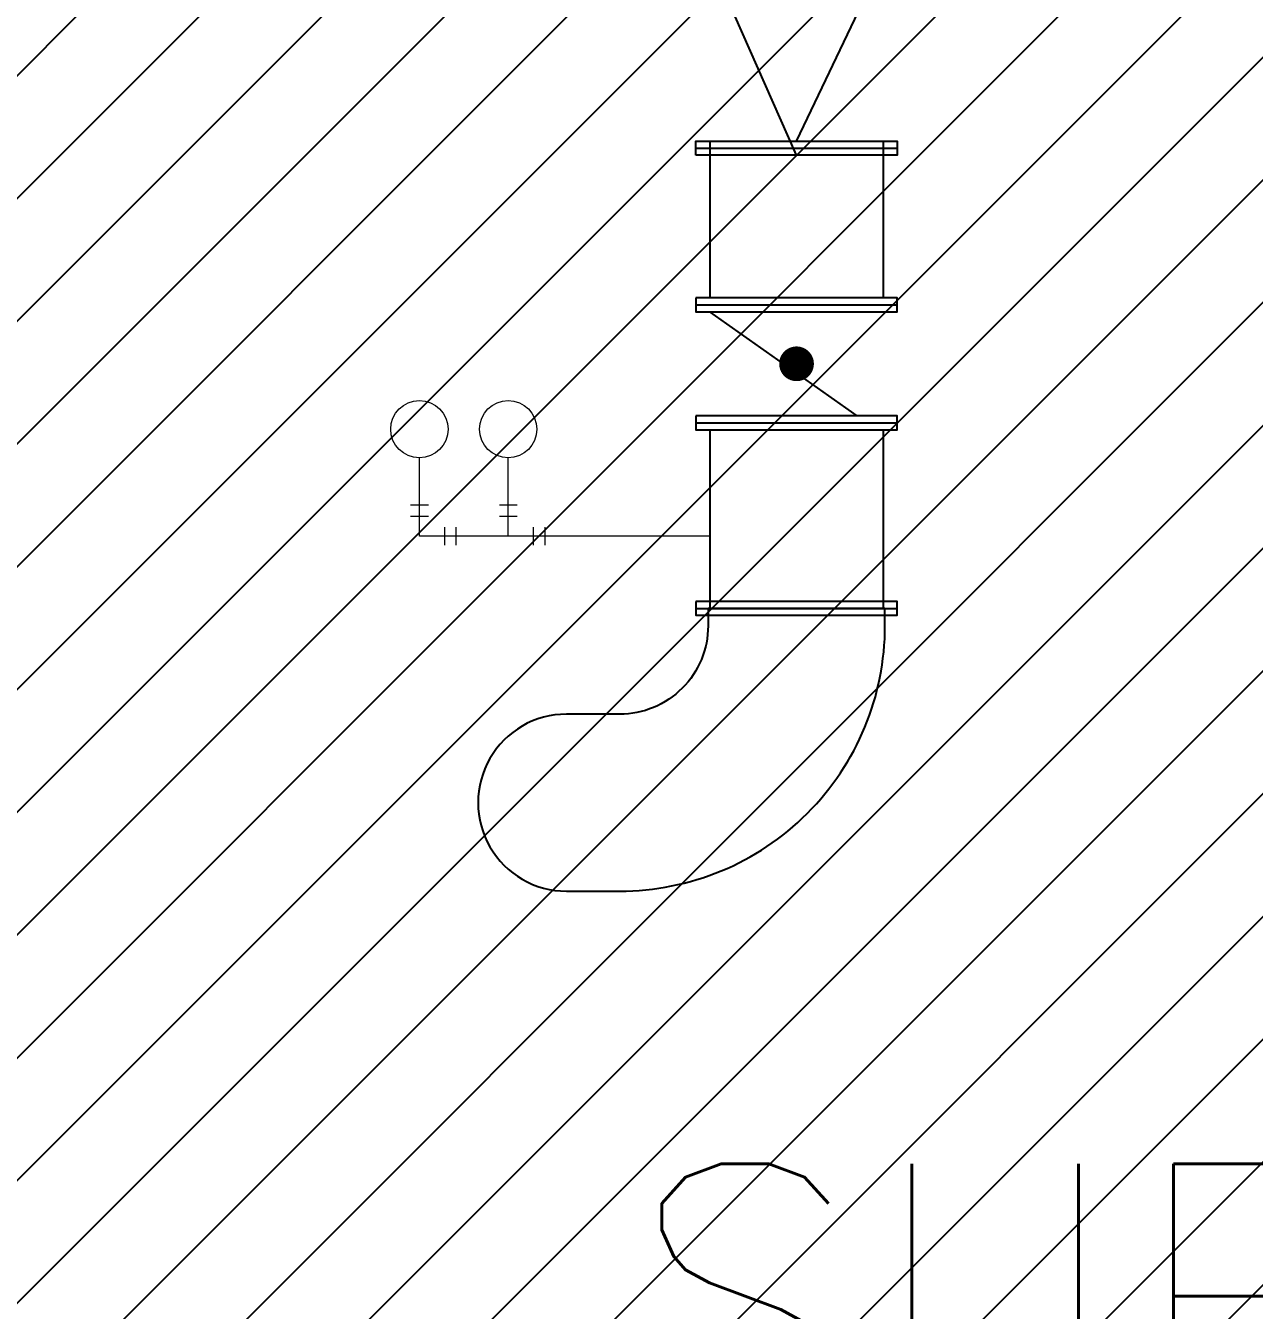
# Model space of a CAD drawing. Header units: inches. Extents: x 65856 to 131389, y 84027 to 134980.
# Drawn here: x 116746 to 120285, y 100333 to 104033 of the extents above; entities that cross this region are included whole.
import ezdxf

# ---------------------------------------------------------------- set-up
doc = ezdxf.new("R2010")
doc.units = ezdxf.units.IN
doc.header["$MEASUREMENT"] = 0
doc.linetypes.add('CENTER', pattern=[2, 1.25, -0.25, 0.25, -0.25])
doc.layers.add('DIM', color=251, linetype='Continuous', lineweight=0)
doc.layers.add('M-HVAC-EQPM-NEW', color=5, linetype='Continuous')
doc.layers.add('M-X-BKGD', color=8, linetype='Continuous')
doc.styles.add('SIMPLEX', font='simplex.shx')

# ---------------------------------------------------------------- blocks, each defined once
blk = doc.blocks.new('PT-PA')
at = {"layer": 'DIM', "color": 2}
for p, q in [((175464.7, 21566.2), (175464.7, 20729.8)), ((175490.3, 21091.7), (175439.1, 21091.7)), ((175490.3, 21058.6), (175439.1, 21058.6)), ((175464.7, 20985.6), (175239.3, 20985.6)), ((175375.4, 21011.8), (175375.4, 20960.5)), ((175408.5, 21011.8), (175408.5, 20960.5)), ((175490.3, 20835.9), (175439.1, 20835.9)), ((175490.3, 20802.8), (175439.1, 20802.8)), ((175375.4, 20755.9), (175375.4, 20704.7)), ((175408.5, 20755.9), (175408.5, 20704.7)), ((175464.7, 20729.8), (175239.3, 20729.8))]:
    blk.add_line(p, q, dxfattribs=at)
for centre in [(175156.7, 20985.6), (175156.7, 20729.8)]:
    blk.add_circle(centre, 82.6, dxfattribs=at)

msp = doc.modelspace()

# ---------------------------------------------------------------- hatches: boundary and pattern name
at = {"layer": 'M-HVAC-EQPM-NEW'}
h = msp.add_hatch(dxfattribs=at)
h.set_pattern_fill('ANSI31', color=8, scale=2000)
h.set_pattern_definition([(45, (-70994.24, -96907.33), (-176.7767, 176.7767), [])])
h.paths.add_polyline_path([(113332, 112105.4), (128502.5, 112216.3), (128502.5, 109594.2), (128492, 100218.8), (113321.5, 100107.9)])

# ---------------------------------------------------------------- linework, layer by layer
at = {"layer": 'M-X-BKGD', "color": 8, "linetype": 'Continuous', "ltscale": 10}
for p, q in [((118966.2, 103660.2), (118716.2, 104225.2)), ((118966.2, 103700.2), (119216.2, 104225.2)), ((118716.2, 103700.2), (118716.2, 103249.3)), ((119216.2, 103700.2), (119216.2, 103249.3)), ((118716.2, 102869.3), (118716.2, 102355)), ((119216.2, 102869.3), (119216.2, 102355))]:
    msp.add_line(p, q, dxfattribs=at)
at = {"layer": 'M-X-BKGD', "color": 8, "linetype": 'Continuous'}
for p, q in [((118676.2, 103680.2), (119256.2, 103680.2)), ((118776.2, 103680.2), (119156.2, 103680.2)), ((118676.2, 103229.3), (119256.2, 103229.3)), ((118776.2, 103229.3), (119156.2, 103229.3)), ((118676.2, 102889.3), (119256.2, 102889.3)), ((118676.2, 102355), (119256.2, 102355))]:
    msp.add_line(p, q, dxfattribs=at)
at = {"layer": 'M-X-BKGD', "color": 8}
msp.add_line((119141.2, 102909.3), (118716.2, 103209.3), dxfattribs=at)
at = {"layer": 'M-X-BKGD', "color": 8, "linetype": 'Continuous', "ltscale": 100}
for points in [[(118676.2, 103660.2), (118676.2, 103700.2), (119256.2, 103700.2), (119256.2, 103660.2)], [(118676.2, 103249.3), (118676.2, 103209.3), (119256.2, 103209.3), (119256.2, 103249.3)], [(118676.2, 102909.3), (118676.2, 102869.3), (119256.2, 102869.3), (119256.2, 102909.3)], [(118676.2, 102375), (118676.2, 102335), (119256.2, 102335), (119256.2, 102375)]]:
    msp.add_lwpolyline(points, close=True, dxfattribs=at)
at = {"layer": 'M-X-BKGD', "color": 8, "linetype": 'CENTER', "const_width": 50}
msp.add_lwpolyline([(118966.2, 103084.3, 1), (118966.2, 103034.3, 1)], format="xyb", close=True, dxfattribs=at)
at = {"layer": 'M-X-BKGD', "color": 251, "true_color": 0x636466}
msp.add_lwpolyline([(118303.6, 101540.6), (118456.6, 101540.6, 0.414214), (119221, 102305), (119221, 102355), (118711.4, 102355), (118711.4, 102305, -0.414214), (118456.6, 102050.2), (118303.6, 102050.2)], format="xyb", dxfattribs=at)
msp.add_lwpolyline([(118303.6, 101540.6), (118456.6, 101540.6, 0.414214), (119221, 102305), (119221, 102355), (118711.4, 102355), (118711.4, 102305, -0.414214), (118456.6, 102050.2), (118303.6, 102050.2)], format="xyb", dxfattribs=at)
at = {"layer": 'M-X-BKGD', "color": 8, "lineweight": 0}
msp.add_lwpolyline([(118711.4, 102305, -0.414214), (118456.6, 102050.2), (118303.6, 102050.2)], format="xyb", dxfattribs=at)
at = {"layer": 'M-X-BKGD', "color": 251, "lineweight": 0, "true_color": 0x636466}
msp.add_lwpolyline([(118303.6, 101540.6), (118456.6, 101540.6, 0.414214), (119221, 102305)], format="xyb", dxfattribs=at)
at = {"layer": 'M-X-BKGD', "color": 8}
msp.add_arc((118303.6, 101795.4), 254.8, 89.9999, 270.0001, dxfattribs=at)
msp.add_arc((118303.6, 101795.4), 254.8, 89.9999, 270.0001, dxfattribs=at)

# ---------------------------------------------------------------- block references
at = {"layer": 'M-X-BKGD', "color": 8, "rotation": 270}
msp.add_blockref('PT-PA', (97150, 278027.7), dxfattribs=at)

# ---------------------------------------------------------------- texts
at = {"layer": 'M-X-BKGD', "color": 251, "true_color": 0x636466, "style": 'SIMPLEX'}
msp.add_text('SUBSTATION', height=800, dxfattribs=at).set_placement((118475.2, 99955.1))

doc.saveas('drawing.dxf')
